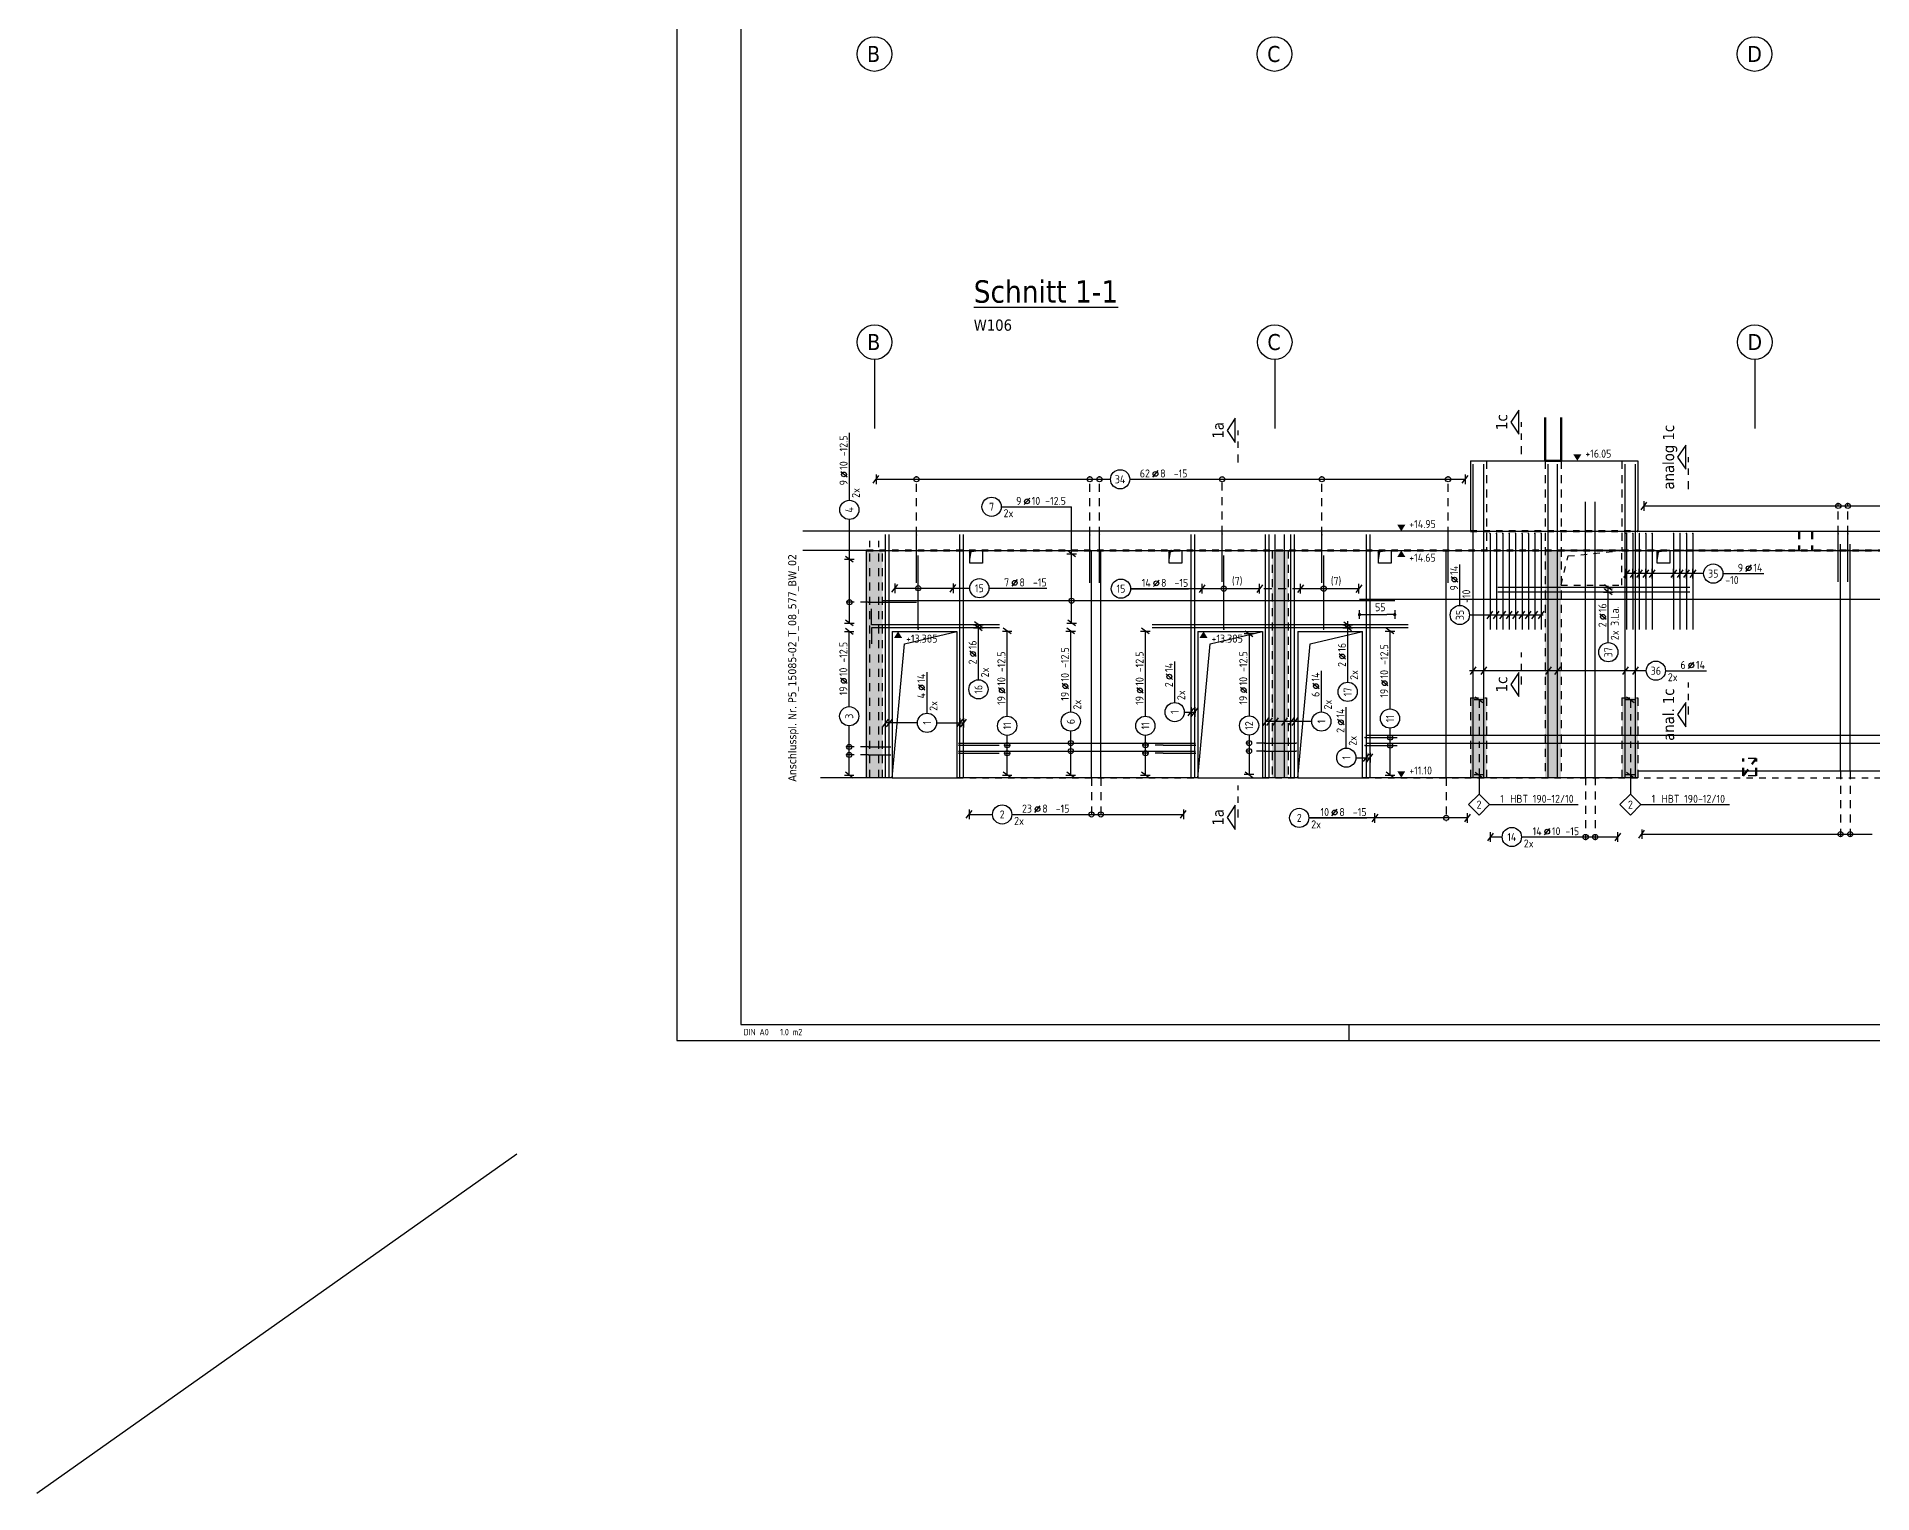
# Model space of a CAD drawing. Extents: x -4 to 83.9, y -5.7 to 50.5.
# Drawn here: x -4 to 24.68, y -5.67 to 17.09 of the extents above; entities that cross this region are included whole.
import ezdxf
from ezdxf.enums import TextEntityAlignment as Align

# ---------------------------------------------------------------- set-up
doc = ezdxf.new("R2010")
doc.units = 0
doc.header["$LTSCALE"] = 0.5
for name, pattern in [('AUSGEZOGEN', [1000.01, 1000, 0.01]), ('DASHDOTSMALL', [1.05, 0.5, -0.25, 0.05, -0.25]), ('DOT', [0.175, 0.05, -0.125]), ('HIDDEN', [0.375, 0.25, -0.125]), ('HIDDEN2', [0.187, 0.125, -0.062]), ('STRICHPUNKT2', [0.55, 0.25, -0.125, 0.05, -0.125]), ('VERDECKT', [0.375, 0.25, -0.125])]:
    doc.linetypes.add(name, pattern=pattern)
for name, color, linetype in [('ACHSEN', 7, 'Continuous'), ('AFU', 7, 'Continuous'), ('BETON', 7, 'Continuous'), ('DRUEBER', 7, 'Continuous'), ('grau_mittel', 7, 'Continuous'), ('HBT', 7, 'Continuous'), ('HILFE', 7, 'Continuous'), ('koten', 7, 'Continuous'), ('MASSE', 7, 'Continuous'), ('RAHMEN', 7, 'Continuous'), ('RND', 7, 'Continuous'), ('SCHATTEN', 15, 'Continuous'), ('SCHNITTE', 7, 'Continuous'), ('SFP_Achsen', 7, 'Continuous'), ('TEXT', 7, 'Continuous'), ('VERDECKT', 7, 'Continuous'), ('WBZ', 7, 'Continuous'), ('WD', 7, 'Continuous')]:
    doc.layers.add(name, color=color, linetype=linetype)
doc.layers.add('NOPLOT', color=7, linetype='Continuous', plot=False)
doc.styles.add('helv', font='tahoma.ttf')
doc.styles.add('txt', font='isocp.shx')
doc.linetypes.add('AFU_50K', pattern='A,0.15,["/",Standard,S=0.2,R=0,X=-0.01,Y=-0.1],0.07,["/",Standard,S=0.2,R=0,X=-0.01,Y=-0.1],0.15', length=0.37)
doc.linetypes.add('AFU_50L', pattern='A,0.75,["/",Standard,S=0.2,R=0,X=-0.01,Y=-0.1],0.07,["/",Standard,S=0.2,R=0,X=-0.01,Y=-0.1],0.75', length=1.57)
doc.dimstyles.new('DOT_I', dxfattribs={"dimscale": 0.5, "dimtxt": 0.25, "dimasz": 0.25, "dimexe": 0.1, "dimexo": 0.3, "dimgap": 0.1, "dimtad": 1, "dimdec": 3, "dimzin": 3, "dimtxsty": 'txt', "dimblk": 'DOT', "dimblk1": 'DOT', "dimblk2": 'DOT', "dimsah": 1, "dimcen": 0.1, "dimse1": 1, "dimse2": 1, "dimazin": 0, "dimtfac": 1, "dimtdec": 4, "dimtix": 1, "dimtmove": 2, "dimatfit": 3, "dimfxl": 0, "dimtvp": 1, "dimtolj": 1, "dimtzin": 0, "dimarcsym": 0})

# ---------------------------------------------------------------- blocks, each defined once
blk = doc.blocks.new('DINA0')
at = {"layer": 'NOPLOT', "color": 191, "linetype": 'AUSGEZOGEN'}
blk.add_line((-20, -14.146), (-5, -3.537), dxfattribs=at)
at = {"layer": 'RAHMEN'}
for p, q in [((0, 84.1), (0, 0)), ((0, 0), (118.9, 0))]:
    blk.add_line(p, q, dxfattribs=at)
at = {"layer": 'RAHMEN', "color": 5}
for p, q in [((2, 83.6), (2, 0.5)), ((2, 0.5), (118.4, 0.5))]:
    blk.add_line(p, q, dxfattribs=at)
at = {"layer": 'RAHMEN', "color": 7}
blk.add_line((21, 0), (21, 0.5), dxfattribs=at)
at = {"layer": 'RAHMEN', "color": 7, "style": 'txt'}
blk.add_text('DIN A0   1.0 m2', height=0.2, dxfattribs=at).set_placement((2.083, 0.164))
blk = doc.blocks.new('lei_gre')
at = {"layer": 'RND', "color": 7, "linetype": 'Continuous'}
for p, q in [((-0.09, -0.12), (0.09, 0.12)), ((0, 0.15), (0, -0.15))]:
    blk.add_line(p, q, dxfattribs=at)
blk = doc.blocks.new('RND_LEI')
at = {"layer": 'RND', "color": 7, "linetype": 'Continuous'}
blk.add_line((1.022, 0.066), (1.19, 0.27), dxfattribs=at)
for centre, radius in [((0, 0), 0.3), ((1.106, 0.168), 0.075)]:
    blk.add_circle(centre, radius, dxfattribs=at)
at = {"layer": 'RND', "color": 7, "linetype": 'Continuous', "style": 'txt'}
blk.add_attdef('POSL', text='', height=0.25, dxfattribs=at).set_placement((0, 0), align=Align.MIDDLE)
blk.add_attdef('ANZ', text='', height=0.25, dxfattribs=at).set_placement((0.931, 0.057), align=Align.RIGHT)
for tag, p in [('DUM', (1.253, 0.057)), ('ABSTD', (1.674, 0.057)), ('POSTXT', (0.374, -0.327))]:
    blk.add_attdef(tag, p, '', height=0.25, dxfattribs=at)
blk = doc.blocks.new('DOT')
at = {"layer": 'MASSE', "color": 7, "linetype": 'Continuous'}
for p, q in [((0, 0), (-1, 0)), ((0, 0.54), (0, -0.54))]:
    blk.add_line(p, q, dxfattribs=at)
at = {"layer": 'MASSE', "color": 7, "linetype": 'Continuous', "const_width": 0.2}
blk.add_lwpolyline([(-0.1, 0, 1), (0.1, 0, 1)], format="xyb", close=True, dxfattribs=at)
blk = doc.blocks.new('*D16')
at = {"layer": 'Defpoints', "color": 0, "linetype": 'AUSGEZOGEN', "transparency": 16777216}
for p in [(16.665, 8.061), (17.215, 8.061), (17.215, 8.061)]:
    blk.add_point(p, dxfattribs=at)
at = {"layer": 'MASSE', "color": 0, "linetype": 'AUSGEZOGEN', "lineweight": -2, "transparency": 16777216}
blk.add_line((16.79, 8.061), (17.09, 8.061), dxfattribs=at)
at = {"layer": 'MASSE', "color": 0, "linetype": 'AUSGEZOGEN', "lineweight": -2, "transparency": 16777216, "xscale": 0.125, "yscale": 0.125, "zscale": 0.125, "rotation": 180}
blk.add_blockref('DOT', (16.665, 8.061), dxfattribs=at)
at = {"layer": 'MASSE', "color": 0, "linetype": 'AUSGEZOGEN', "lineweight": -2, "transparency": 16777216, "xscale": 0.125, "yscale": 0.125, "zscale": 0.125}
blk.add_blockref('DOT', (17.215, 8.061), dxfattribs=at)
at = {"layer": 'MASSE', "color": 0, "linetype": 'AUSGEZOGEN', "transparency": 16777216, "insert": (16.99, 8.176), "char_height": 0.125, "attachment_point": 5, "style": 'txt'}
blk.add_mtext('\\A1;55', dxfattribs=at)
blk = doc.blocks.new('SCHN-2')
at = {"layer": 'SCHNITTE', "color": 6, "linetype": 'Continuous'}
blk.add_lwpolyline([(0.378, 0.088), (0, 0.34), (-0.378, 0.088)], close=True, dxfattribs=at)
at = {"layer": 'SCHNITTE', "color": 1, "linetype": 'DASHDOTSMALL', "style": 'helv'}
blk.add_attdef('SCHN-2', text='', height=0.35, dxfattribs=at).set_placement((0, 0.45), align=Align.CENTER)
blk = doc.blocks.new('HBT_LEI')
at = {"layer": 'HBT', "color": 7, "linetype": 'Continuous'}
blk.add_lwpolyline([(-0.33, 0), (0, 0.33), (0.33, 0), (0, -0.33)], close=True, dxfattribs=at)
at = {"layer": 'HBT', "color": 7, "linetype": 'Continuous', "style": 'txt'}
blk.add_attdef('POSH', text='', height=0.25, dxfattribs=at).set_placement((0, -0.126), align=Align.CENTER)
blk.add_attdef('STKH', text='', height=0.25, dxfattribs=at).set_placement((0.776, 0.055), align=Align.RIGHT)
at = {"layer": 'HBT', "style": 'txt'}
for tag, p in [('ARTH', (0.973, 0.055)), ('TEXTH', (0.415, -0.309))]:
    blk.add_attdef(tag, p, '', height=0.25, dxfattribs=at)
blk = doc.blocks.new('okrd_o')
at = {"layer": 'koten', "color": 7, "linetype": 'Continuous'}
blk.add_solid([(-0.125, 0.202), (0.125, 0.202), (0, 0)], dxfattribs=at)
at = {"layer": 'koten', "style": 'txt'}
blk.add_attdef('OKRD', (0.25, 0.1), '', height=0.25, dxfattribs=at)
blk = doc.blocks.new('okrd_u')
at = {"layer": 'koten', "color": 7, "linetype": 'Continuous'}
blk.add_solid([(-0.125, -0.202), (0.125, -0.202), (0, 0)], dxfattribs=at)
at = {"layer": 'koten', "style": 'txt'}
blk.add_attdef('OKRD', (0.25, -0.35), '', height=0.25, dxfattribs=at)

msp = doc.modelspace()

# ---------------------------------------------------------------- hatches: boundary and pattern name
at = {"layer": 'grau_mittel'}
h = msp.add_hatch(color=61, dxfattribs=at)
h.paths.add_polyline_path([(8.9655, 5.5132), (9.2155, 5.5132), (9.2155, 9.0632), (8.9655, 9.0632)])
h.paths.add_polyline_path([(15.5505, 9.0632), (15.3005, 9.0632), (15.3005, 5.5132), (15.5505, 5.5132)])
h.paths.add_polyline_path([(19.8155, 9.0632), (19.5655, 9.0632), (19.5655, 5.5132), (19.8155, 5.5132)])
h.paths.add_polyline_path([(18.6505, 6.7632), (18.4005, 6.7632), (18.4005, 5.5132), (18.6505, 5.5132)])
h.paths.add_polyline_path([(20.7655, 5.5132), (21.0155, 5.5132), (21.0155, 6.7632), (20.7655, 6.7632)])

# ---------------------------------------------------------------- linework, layer by layer
at = {"layer": 'ACHSEN', "color": 140, "linetype": 'AUSGEZOGEN'}
for p, q in [((9.0905, 12.0479), (9.0905, 10.9696)), ((15.3405, 12.0479), (15.3405, 10.9696)), ((22.8405, 12.0479), (22.8405, 10.9696))]:
    msp.add_line(p, q, dxfattribs=at)
at = {"layer": 'AFU', "color": 8, "linetype": 'AFU_50K', "lineweight": 70}
msp.add_line((19.5655, 10.4632), (19.8155, 10.4632), dxfattribs=at)
at = {"layer": 'AFU', "color": 8, "linetype": 'AFU_50L'}
for p, q in [((18.4005, 9.3632), (21.0155, 9.3632)), ((8.9655, 9.0632), (37.9655, 9.0632)), ((14.1405, 5.5132), (10.3755, 5.5132)), ((21.0155, 5.5132), (16.7105, 5.5132)), ((32.1405, 5.6132), (21.0155, 5.6132)), ((21.0155, 5.6132), (21.0155, 5.5132))]:
    msp.add_line(p, q, dxfattribs=at)
at = {"layer": 'AFU', "color": 8, "linetype": 'AFU_50K'}
for p, q in [((9.3655, 5.5132), (8.9655, 5.5132)), ((15.7005, 5.5132), (15.1505, 5.5132))]:
    msp.add_line(p, q, dxfattribs=at)
at = {"layer": 'BETON', "color": 6, "linetype": 'AUSGEZOGEN', "lineweight": 70}
for p, q in [((19.5655, 10.4632), (19.5655, 11.1403)), ((19.8155, 10.4632), (19.8155, 11.1403))]:
    msp.add_line(p, q, dxfattribs=at)
at = {"layer": 'BETON', "color": 6, "linetype": 'AUSGEZOGEN'}
for p, q in [((18.4005, 10.4632), (18.4005, 9.3632)), ((18.4005, 10.4632), (19.5655, 10.4632)), ((19.8155, 10.4632), (21.0155, 10.4632)), ((21.0155, 10.4632), (21.0155, 9.3632)), ((18.4005, 9.3632), (7.9702, 9.3632)), ((21.0155, 9.3632), (34.7655, 9.3632)), ((8.9655, 9.0632), (7.9702, 9.0632)), ((8.9655, 5.5132), (8.9655, 9.0632)), ((9.3655, 7.7982), (9.3655, 5.5132)), ((9.3655, 7.7982), (10.3755, 7.7982)), ((10.3755, 7.7982), (10.3755, 5.5132)), ((14.1405, 7.7982), (14.1405, 5.5132)), ((14.1405, 7.7982), (15.1505, 7.7982)), ((15.1505, 7.7982), (15.1505, 5.5132)), ((15.7005, 7.7982), (15.7005, 5.5132)), ((15.7005, 7.7982), (16.7105, 7.7982)), ((16.7105, 5.5132), (16.7105, 7.7982)), ((8.9655, 5.5132), (8.2427, 5.5132)), ((9.3655, 5.5132), (10.3755, 5.5132)), ((14.1405, 5.5132), (15.1505, 5.5132)), ((15.7005, 5.5132), (16.7105, 5.5132))]:
    msp.add_line(p, q, dxfattribs=at)
at = {"layer": 'DRUEBER', "color": 7, "linetype": 'DOT', "lineweight": 70}
for p, q in [((18.4005, 9.3632), (21.0155, 9.3632)), ((8.9655, 9.0632), (37.9655, 9.0632))]:
    msp.add_line(p, q, dxfattribs=at)
at = {"layer": 'DRUEBER', "color": 7, "linetype": 'DOT'}
for p, q in [((9.3655, 5.5132), (8.9655, 5.5132)), ((10.3755, 5.5132), (14.1405, 5.5132)), ((15.1505, 5.5132), (15.7005, 5.5132)), ((16.7105, 5.5132), (32.2905, 5.5132))]:
    msp.add_line(p, q, dxfattribs=at)
at = {"layer": 'HBT', "color": 6, "linetype": 'STRICHPUNKT2'}
for p, q in [((18.5322, 6.7305), (18.5322, 5.5562)), ((20.8972, 6.7305), (20.8972, 5.5562))]:
    msp.add_line(p, q, dxfattribs=at)
at = {"layer": 'HBT', "color": 7, "linetype": 'AUSGEZOGEN'}
for p, q in [((18.5322, 5.5562), (18.5322, 5.2432)), ((20.8972, 5.5562), (20.8972, 5.2432)), ((18.6972, 5.0932), (20.0789, 5.0932)), ((21.0622, 5.0932), (22.4439, 5.0932))]:
    msp.add_line(p, q, dxfattribs=at)
at = {"layer": 'HILFE', "color": 102, "linetype": 'AUSGEZOGEN'}
for p, q in [((9.5593, 7.6021), (10.3755, 7.7982)), ((14.3343, 7.6021), (15.1505, 7.7982)), ((15.8943, 7.6021), (16.7105, 7.7982)), ((9.3655, 5.5132), (9.5593, 7.6021)), ((14.1405, 5.5132), (14.3343, 7.6021)), ((15.7005, 5.5132), (15.8943, 7.6021))]:
    msp.add_line(p, q, dxfattribs=at)
at = {"layer": 'RND', "color": 7, "linetype": 'AUSGEZOGEN'}
for p, q in [((8.6962, 9.8474), (8.6962, 10.8999)), ((9.1134, 10.175), (12.7753, 10.175)), ((13.0753, 10.175), (18.3156, 10.175)), ((21.1078, 9.7592), (25.1003, 9.7592)), ((8.6962, 8.9262), (8.6962, 9.5474)), ((11.068, 9.746), (12.1671, 9.746)), ((12.1671, 9.0102), (12.1671, 9.746)), ((8.6962, 7.9286), (8.6962, 8.9262)), ((12.1671, 7.9287), (12.1671, 9.0102)), ((18.2325, 8.205), (18.2325, 8.845)), ((22.3415, 8.7016), (22.9815, 8.7016)), ((9.4064, 8.4733), (10.3168, 8.4733)), ((10.3168, 8.4733), (10.5765, 8.4733)), ((10.8765, 8.4733), (11.7827, 8.4733)), ((14.2053, 8.466), (13.0884, 8.466)), ((13.0884, 8.466), (13.9947, 8.466)), ((15.105, 8.466), (14.2053, 8.466)), ((16.655, 8.466), (15.7432, 8.466)), ((20.552, 7.6234), (20.552, 8.2634)), ((8.6934, 6.6233), (8.6934, 7.7965)), ((11.1613, 6.474), (11.1613, 7.8037)), ((12.1544, 6.5399), (12.1544, 7.8037)), ((13.3204, 6.474), (13.3204, 7.8037)), ((14.9404, 7.7625), (14.9404, 6.4785)), ((17.1421, 6.5872), (17.1421, 7.8037)), ((10.7121, 7.0435), (10.7121, 7.6835)), ((16.4808, 7.0044), (16.4808, 7.6444)), ((13.7788, 6.6881), (13.7788, 7.3281)), ((16.0696, 6.5406), (16.0696, 7.1806)), ((21.445, 7.1844), (22.085, 7.1844)), ((9.9093, 6.52), (9.9093, 7.16)), ((16.4589, 5.9758), (16.4589, 6.6158)), ((8.6934, 5.5526), (8.6934, 6.3233)), ((11.1613, 5.5537), (11.1613, 6.174)), ((12.1544, 5.5537), (12.1544, 6.2399)), ((13.3204, 5.5537), (13.3204, 6.174)), ((14.9404, 6.1785), (14.9404, 5.5612)), ((17.1421, 5.5537), (17.1421, 6.2872)), ((10.5676, 4.939), (10.9331, 4.939)), ((11.2331, 4.939), (13.9136, 4.939)), ((16.905, 4.8851), (15.8739, 4.8851)), ((15.8739, 4.8851), (16.7801, 4.8851)), ((18.3501, 4.8851), (16.905, 4.8851)), ((21.0741, 4.631), (24.6757, 4.631)), ((18.8947, 4.5863), (18.7092, 4.5863)), ((20.6985, 4.5863), (19.1947, 4.5863))]:
    msp.add_line(p, q, dxfattribs=at)
at = {"layer": 'RND', "color": 102, "linetype": 'VERDECKT'}
for p, q in [((9.7438, 9.306), (9.7438, 10.225)), ((12.4519, 9.306), (12.4519, 10.225)), ((12.6019, 9.306), (12.6019, 10.225)), ((14.5188, 9.3223), (14.5188, 10.225)), ((16.0788, 9.306), (16.0788, 10.225)), ((18.048, 9.306), (18.048, 10.225)), ((24.145, 9.3223), (24.145, 9.8092)), ((24.295, 9.3223), (24.295, 9.8092)), ((8.9952, 8.2533), (8.6462, 8.2533)), ((15.1792, 6.0537), (14.8904, 6.0537)), ((8.9952, 5.9933), (8.6434, 5.9933)), ((8.9952, 5.8683), (8.6434, 5.8683)), ((10.9088, 6.0201), (11.2113, 6.0201)), ((10.9088, 5.8951), (11.2113, 5.8951)), ((13.6007, 6.0201), (13.2704, 6.0201)), ((13.6007, 5.8951), (13.2704, 5.8951)), ((15.1792, 5.9287), (14.8904, 5.9287)), ((12.4765, 5.5132), (12.4765, 4.889)), ((12.6265, 5.5132), (12.6265, 4.889)), ((18.0205, 5.5132), (18.0205, 4.8351)), ((20.1981, 5.5239), (20.1981, 4.5363)), ((20.3481, 5.5239), (20.3481, 4.5363)), ((24.1813, 5.6132), (24.1813, 4.581)), ((24.3313, 5.6132), (24.3313, 4.581))]:
    msp.add_line(p, q, dxfattribs=at)
at = {"layer": 'RND', "color": 102, "linetype": 'AUSGEZOGEN'}
for p, q in [((22.0415, 8.7016), (20.8282, 8.7016)), ((20.552, 8.1343), (20.552, 8.5101)), ((18.3825, 8.055), (19.532, 8.055)), ((10.7121, 7.0435), (10.7121, 7.9154)), ((16.4808, 7.0044), (16.4808, 7.9582)), ((21.145, 7.1844), (18.3837, 7.1844)), ((9.7593, 6.37), (9.2487, 6.37)), ((10.0593, 6.37), (10.4908, 6.37)), ((13.9288, 6.5381), (14.1087, 6.5381)), ((15.9196, 6.3906), (15.1868, 6.3906)), ((16.6089, 5.8258), (16.8448, 5.8258))]:
    msp.add_line(p, q, dxfattribs=at)
at = {"layer": 'RND', "color": 7, "linetype": 'VERDECKT'}
msp.add_line((15.7432, 8.466), (15.105, 8.466), dxfattribs=at)
at = {"layer": 'RND', "color": 1, "linetype": 'AUSGEZOGEN'}
for points in [[(18.4394, 5.5132), (18.4394, 10.4132)], [(18.6053, 5.5132), (18.6053, 10.4132)], [(19.6143, 5.5132), (19.6143, 10.4132)], [(19.7578, 5.5132), (19.7578, 10.4132)], [(20.817, 5.5132), (20.817, 10.4132)], [(20.9754, 5.5132), (20.9754, 10.4132)], [(20.1981, 5.5239), (20.1981, 9.8239)], [(20.3481, 5.5239), (20.3481, 9.8239)], [(9.2593, 5.5132), (9.2593, 9.3132)], [(9.3173, 5.5132), (9.3173, 9.3132)], [(9.7438, 8.556), (9.7438, 9.306)], [(10.4236, 5.5132), (10.4236, 9.3132)], [(10.4816, 5.5132), (10.4816, 9.3132)], [(12.4519, 8.556), (12.4519, 9.306)], [(12.6019, 8.556), (12.6019, 9.306)], [(14.0343, 5.5132), (14.0343, 9.3132)], [(14.0923, 5.5132), (14.0923, 9.3132)], [(14.5188, 8.5723), (14.5188, 9.3223)], [(15.1986, 5.5132), (15.1986, 9.3132)], [(15.2566, 5.5132), (15.2566, 9.3132)], [(15.3493, 5.5132), (15.3493, 9.3132)], [(15.4928, 5.5132), (15.4928, 9.3132)], [(15.5943, 5.5132), (15.5943, 9.3132)], [(15.6523, 5.5132), (15.6523, 9.3132)], [(16.0788, 8.556), (16.0788, 9.306)], [(16.7723, 5.5132), (16.7723, 9.3132)], [(16.8302, 5.5132), (16.8302, 9.3132)], [(18.048, 8.556), (18.048, 9.306)], [(18.7041, 9.3282), (18.7041, 7.8282)], [(18.8041, 9.3282), (18.8041, 7.8282)], [(18.9041, 9.3282), (18.9041, 7.8282)], [(19.0041, 9.3282), (19.0041, 7.8282)], [(19.1041, 9.3282), (19.1041, 7.8282)], [(19.2041, 9.3282), (19.2041, 7.8282)], [(19.3041, 9.3282), (19.3041, 7.8282)], [(19.4041, 9.3282), (19.4041, 7.8282)], [(19.5041, 9.3282), (19.5041, 7.8282)], [(20.8361, 9.3282), (20.8361, 7.8282)], [(20.9361, 9.3282), (20.9361, 7.8282)], [(21.0361, 9.3282), (21.0361, 7.8282)], [(21.1361, 9.3282), (21.1361, 7.8282)], [(21.2361, 9.3282), (21.2361, 7.8282)], [(21.5718, 9.3282), (21.5718, 7.8282)], [(21.6718, 9.3282), (21.6718, 7.8282)], [(21.7718, 9.3282), (21.7718, 7.8282)], [(21.8718, 9.3282), (21.8718, 7.8282)], [(24.145, 8.5723), (24.145, 9.3223)], [(24.295, 8.5723), (24.295, 9.3223)], [(9.7707, 7.8335), (9.7707, 8.9835)], [(12.4765, 5.5132), (12.4765, 9.0632)], [(12.6265, 5.5132), (12.6265, 9.0632)], [(14.5457, 7.8335), (14.5457, 8.9835)], [(16.1057, 7.8335), (16.1057, 8.9835)], [(18.0205, 5.5132), (18.0205, 9.0632)], [(24.1813, 5.6132), (24.1813, 9.1632)], [(24.3313, 5.6132), (24.3313, 9.1632)], [(21.8236, 8.4818), (18.8236, 8.4818)], [(21.8236, 8.4128), (18.8236, 8.4128)], [(8.9952, 8.2533), (9.7452, 8.2533)], [(11.0403, 7.9025), (9.0403, 7.9025), (9.0403, 8.1525)], [(17.2155, 8.278), (9.2155, 8.278)], [(16.6655, 8.3037), (28.6655, 8.3037)], [(11.0403, 7.8543), (9.0403, 7.8543), (9.0403, 7.6043)], [(17.4255, 7.9003), (13.4255, 7.9003)], [(17.4255, 7.8543), (13.4255, 7.8543)], [(10.403, 6.0537), (14.103, 6.0537)], [(15.1792, 6.0537), (15.6745, 6.0537)], [(16.7527, 6.1407), (17.2527, 6.1407)], [(16.7767, 6.1787), (28.7767, 6.1787)], [(16.7783, 6.0537), (28.7783, 6.0537)], [(8.9952, 5.9933), (9.3364, 5.9933)], [(8.9952, 5.8683), (9.3364, 5.8683)], [(10.403, 5.9287), (14.103, 5.9287)], [(10.4088, 6.0201), (10.9088, 6.0201)], [(10.4088, 5.8951), (10.9088, 5.8951)], [(13.6007, 6.0201), (14.1007, 6.0201)], [(13.6007, 5.8951), (14.1007, 5.8951)], [(15.1792, 5.9287), (15.6745, 5.9287)], [(16.7527, 6.0157), (17.2527, 6.0157)]]:
    msp.add_lwpolyline(points, dxfattribs=at)
at = {"layer": 'RND', "color": 7, "linetype": 'HIDDEN'}
for points in [[(9.0143, 5.5132), (9.0143, 9.2132)], [(9.1578, 5.5132), (9.1578, 9.2132)]]:
    msp.add_lwpolyline(points, dxfattribs=at)
at = {"layer": 'RND', "color": 7, "linetype": 'AUSGEZOGEN', "const_width": 0.0125}
for points in [[(9.7375, 9.306, 1), (9.75, 9.306, 1)], [(12.4456, 9.306, 1), (12.4581, 9.306, 1)], [(12.5956, 9.306, 1), (12.6081, 9.306, 1)], [(14.5125, 9.3223, 1), (14.525, 9.3223, 1)], [(16.0725, 9.306, 1), (16.085, 9.306, 1)], [(18.0418, 9.306, 1), (18.0543, 9.306, 1)], [(18.7041, 9.322, 1), (18.7041, 9.3345, 1)], [(18.8041, 9.322, 1), (18.8041, 9.3345, 1)], [(18.9041, 9.322, 1), (18.9041, 9.3345, 1)], [(19.0041, 9.322, 1), (19.0041, 9.3345, 1)], [(19.1041, 9.322, 1), (19.1041, 9.3345, 1)], [(19.2041, 9.322, 1), (19.2041, 9.3345, 1)], [(19.3041, 9.322, 1), (19.3041, 9.3345, 1)], [(19.4041, 9.322, 1), (19.4041, 9.3345, 1)], [(19.5041, 9.322, 1), (19.5041, 9.3345, 1)], [(20.8361, 9.322, 1), (20.8361, 9.3345, 1)], [(20.9361, 9.322, 1), (20.9361, 9.3345, 1)], [(21.0361, 9.322, 1), (21.0361, 9.3345, 1)], [(21.1361, 9.322, 1), (21.1361, 9.3345, 1)], [(21.2361, 9.322, 1), (21.2361, 9.3345, 1)], [(21.5718, 9.322, 1), (21.5718, 9.3345, 1)], [(21.6718, 9.322, 1), (21.6718, 9.3345, 1)], [(21.7718, 9.322, 1), (21.7718, 9.3345, 1)], [(21.8718, 9.322, 1), (21.8718, 9.3345, 1)], [(24.1388, 9.3223, 1), (24.1513, 9.3223, 1)], [(24.2888, 9.3223, 1), (24.3013, 9.3223, 1)], [(8.989, 8.2533, 1), (9.0015, 8.2533, 1)], [(9.7644, 7.8335, 1), (9.7769, 7.8335, 1)], [(14.5394, 7.8335, 1), (14.5519, 7.8335, 1)], [(16.0994, 7.8335, 1), (16.1119, 7.8335, 1)], [(10.4025, 6.0201, 1), (10.415, 6.0201, 1)], [(14.0945, 6.0201, 1), (14.107, 6.0201, 1)], [(15.173, 6.0537, 1), (15.1855, 6.0537, 1)], [(15.6683, 6.0537, 1), (15.6808, 6.0537, 1)], [(16.7464, 6.1407, 1), (16.7589, 6.1407, 1)], [(16.7464, 6.0157, 1), (16.7589, 6.0157, 1)], [(8.989, 5.9933, 1), (9.0015, 5.9933, 1)], [(8.989, 5.8683, 1), (9.0015, 5.8683, 1)], [(9.3301, 5.9933, 1), (9.3426, 5.9933, 1)], [(9.3301, 5.8683, 1), (9.3426, 5.8683, 1)], [(10.4025, 5.8951, 1), (10.415, 5.8951, 1)], [(14.0945, 5.8951, 1), (14.107, 5.8951, 1)], [(15.173, 5.9287, 1), (15.1855, 5.9287, 1)], [(15.6683, 5.9287, 1), (15.6808, 5.9287, 1)]]:
    msp.add_lwpolyline(points, format="xyb", close=True, dxfattribs=at)
at = {"layer": 'RND', "color": 7, "linetype": 'AUSGEZOGEN'}
for centre in [(9.7438, 10.175), (12.4519, 10.175), (12.6019, 10.175), (14.5188, 10.175), (16.0788, 10.175), (18.048, 10.175), (24.145, 9.7592), (24.295, 9.7592), (9.7707, 8.4733), (12.1671, 8.278), (14.5457, 8.466), (16.1057, 8.466), (8.6962, 8.2533), (8.6934, 5.9933), (11.1613, 6.0201), (12.1544, 6.0537), (13.3204, 6.0201), (14.9404, 6.0537), (17.1421, 6.1407), (17.1421, 6.0157), (8.6934, 5.8683), (11.1613, 5.8951), (12.1544, 5.9287), (13.3204, 5.8951), (14.9404, 5.9287), (12.4765, 4.939), (12.6265, 4.939), (18.0205, 4.8851), (20.1981, 4.5863), (20.3481, 4.5863), (24.1813, 4.631), (24.3313, 4.631)]:
    msp.add_circle(centre, 0.04, dxfattribs=at)
at = {"layer": 'SCHATTEN', "color": 1, "linetype": 'AUSGEZOGEN'}
for points in [[(10.5755, 8.8632, 0, 0.0326, 0), (10.5918, 9.0619, 0, 0, 0), (10.5768, 9.047, 0.0326, 0, 0), (10.7755, 9.0632, 0, 0, 0)], [(13.6905, 8.8632, 0, 0.0326, 0), (13.7068, 9.0619, 0, 0, 0), (13.6918, 9.047, 0.0326, 0, 0), (13.8905, 9.0632, 0, 0, 0)], [(16.9605, 8.8632, 0, 0.0326, 0), (16.9768, 9.0619, 0, 0, 0), (16.9618, 9.047, 0.0326, 0, 0), (17.1605, 9.0632, 0, 0, 0)], [(21.3155, 8.8632, 0, 0.0326, 0), (21.3317, 9.0619, 0, 0, 0), (21.3168, 9.047, 0.0326, 0, 0), (21.5154, 9.0632, 0, 0, 0)]]:
    msp.add_lwpolyline(points, format="xyseb", dxfattribs=at)
at = {"layer": 'SCHNITTE', "color": 6, "linetype": 'STRICHPUNKT2'}
for p, q in [((14.7688, 10.4394), (14.7688, 10.9394)), ((19.1981, 10.5676), (19.1981, 11.0676)), ((21.805, 10.0198), (21.805, 10.5198)), ((19.1981, 6.9689), (19.1981, 7.4689)), ((21.805, 6.4982), (21.805, 6.9982)), ((14.7688, 4.8935), (14.7688, 5.3935))]:
    msp.add_line(p, q, dxfattribs=at)
at = {"layer": 'SFP_Achsen', "color": 7, "linetype": 'AUSGEZOGEN'}
for centre in [(9.0874, 16.8184), (15.3374, 16.8184), (22.8374, 16.8184), (9.0905, 12.3184), (15.3405, 12.3184), (22.8405, 12.3184)]:
    msp.add_circle(centre, 0.2705, dxfattribs=at)
at = {"layer": 'VERDECKT', "color": 7, "linetype": 'HIDDEN'}
for p, q in [((18.6505, 10.4632), (18.6505, 9.0632)), ((19.5655, 10.4632), (19.5655, 5.5132)), ((19.8155, 10.4632), (19.8155, 5.5132)), ((20.7655, 10.4632), (20.7655, 9.0632)), ((9.2155, 9.0632), (15.3005, 9.0632)), ((15.3005, 9.0632), (15.3005, 5.5132)), ((15.5505, 9.0632), (15.5505, 5.5132)), ((15.5505, 9.0632), (18.6505, 9.0632)), ((18.4005, 6.7632), (18.6505, 6.7632)), ((18.4005, 6.7632), (18.4005, 5.5132)), ((18.6505, 6.7632), (18.6505, 5.5132)), ((20.7655, 6.7632), (21.0155, 6.7632)), ((20.7655, 6.7632), (20.7655, 5.5132)), ((21.0155, 6.7632), (21.0155, 5.5132))]:
    msp.add_line(p, q, dxfattribs=at)
at = {"layer": 'VERDECKT', "color": 7, "linetype": 'HIDDEN', "lineweight": 70}
for p, q in [((23.5355, 9.3632), (23.5355, 9.0632)), ((23.7355, 9.3632), (23.7355, 9.0632))]:
    msp.add_line(p, q, dxfattribs=at)
at = {"layer": 'VERDECKT', "color": 7, "linetype": 'VERDECKT'}
for p, q in [((9.2155, 5.5132), (9.2155, 9.0632)), ((23.5355, 9.0632), (20.7655, 9.0632)), ((31.3055, 9.0632), (23.7355, 9.0632)), ((22.8605, 5.8132), (22.6605, 5.8132)), ((22.8605, 5.5432), (22.6605, 5.5432))]:
    msp.add_line(p, q, dxfattribs=at)
at = {"layer": 'VERDECKT', "color": 7, "linetype": 'VERDECKT', "lineweight": 70}
for p, q in [((22.6605, 5.5432), (22.6605, 5.8132)), ((22.6605, 5.5432), (22.8605, 5.8132)), ((22.8605, 5.5432), (22.8605, 5.8132))]:
    msp.add_line(p, q, dxfattribs=at)
at = {"layer": 'WBZ', "color": 102, "linetype": 'HIDDEN2'}
for p, q in [((19.8155, 8.5232), (19.9237, 8.9766)), ((19.9237, 8.9766), (20.7655, 9.0632))]:
    msp.add_line(p, q, dxfattribs=at)
msp.add_lwpolyline([(19.8155, 8.5232), (20.7655, 8.5232), (20.7655, 9.0632), (19.8155, 9.0632)], close=True, dxfattribs=at)
at = {"layer": 'WD', "color": 6, "linetype": 'AUSGEZOGEN'}
for points in [[(10.5755, 9.0632), (10.7755, 9.0632), (10.7755, 8.8632), (10.5755, 8.8632)], [(13.6905, 9.0632), (13.8905, 9.0632), (13.8905, 8.8632), (13.6905, 8.8632)], [(16.9605, 9.0632), (17.1605, 9.0632), (17.1605, 8.8632), (16.9605, 8.8632)], [(21.3155, 9.0632), (21.5154, 9.0632), (21.5154, 8.8632), (21.3155, 8.8632)]]:
    msp.add_lwpolyline(points, close=True, dxfattribs=at)

# ---------------------------------------------------------------- block references
at = {"layer": 'HBT', "color": 6, "linetype": 'STRICHPUNKT2', "xscale": 0.5, "yscale": 0.5, "zscale": 0.5, "rotation": 270}
for p in [(18.5322, 6.7305), (20.8972, 6.7305), (18.5322, 5.5562), (20.8972, 5.5562)]:
    msp.add_blockref('lei_gre', p, dxfattribs=at)
at = {"layer": 'HBT', "color": 7, "linetype": 'AUSGEZOGEN', "xscale": 0.5, "yscale": 0.5, "zscale": 0.5}
for p in [(18.5322, 5.0932), (20.8972, 5.0932)]:
    msp.add_blockref('HBT_LEI', p, dxfattribs=at).add_auto_attribs({'POSH': '2', 'STKH': '1', 'ARTH': 'HBT 190-12/10'})
at = {"layer": 'koten', "color": 7, "linetype": 'AUSGEZOGEN', "lineweight": 70, "xscale": 0.5, "yscale": 0.5, "zscale": 0.5}
msp.add_blockref('okrd_o', (20.0681, 10.4632), dxfattribs=at).add_auto_attribs({'OKRD': '+16.05'})
at = {"layer": 'koten', "color": 7, "linetype": 'AUSGEZOGEN', "xscale": 0.5, "yscale": 0.5, "zscale": 0.5}
for name, p, values in [('okrd_o', (17.3181, 9.3632), {'OKRD': '+14.95'}), ('okrd_u', (17.3181, 9.0632), {'OKRD': '+14.65'}), ('okrd_u', (9.4571, 7.7982), {'OKRD': '+13.385'}), ('okrd_u', (14.2284, 7.7982), {'OKRD': '+13.385'})]:
    msp.add_blockref(name, p, dxfattribs=at).add_auto_attribs(values)
at = {"layer": 'koten', "color": 7, "linetype": 'AUSGEZOGEN'}
ref = msp.add_blockref('okrd_o', (17.3181, 5.5132), dxfattribs=dict(at, xscale=0.5, yscale=0.5, zscale=0.5))
ref.add_attrib('OKRD', '+11.10', (17.4431, 5.5632), dxfattribs={"layer": '0', "color": 0, "linetype": 'ByBlock', "height": 0.125, "style": 'txt'})
at = {"layer": 'RAHMEN', "color": 7, "linetype": 'AUSGEZOGEN', "xscale": 0.5, "yscale": 0.5, "zscale": 0.5}
msp.add_blockref('DINA0', (6.0012, 1.4073), dxfattribs=at)
at = {"layer": 'RND', "color": 7, "linetype": 'AUSGEZOGEN', "xscale": 0.5, "yscale": 0.5, "zscale": 0.5}
for p, rotation, values in [((8.6962, 9.6974), 90, {'POSL': '4', 'DUM': '10', 'ANZ': '9', 'ABSTD': '-12.5', 'POSTXT': '2x'}), ((18.2325, 8.055), 90, {'POSL': '35', 'DUM': '14', 'ANZ': '9', 'POSTXT': '-10'}), ((20.552, 7.4734), 90, {'POSL': '37', 'DUM': '16', 'ANZ': '2', 'POSTXT': '2x 3.La.'}), ((8.6934, 6.4733), 90, {'POSL': '3', 'DUM': '10', 'ANZ': '19', 'ABSTD': '-12.5'}), ((10.7121, 6.8935), 90, {'POSL': '16', 'DUM': '16', 'ANZ': '2', 'POSTXT': '2x'}), ((11.1613, 6.324), 89.99999999999962, {'POSL': '11', 'DUM': '10', 'ANZ': '19', 'ABSTD': '-12.5'}), ((12.1544, 6.3899), 89.99999999999972, {'POSL': '6', 'DUM': '10', 'ANZ': '19', 'ABSTD': '-12.5', 'POSTXT': '2x'}), ((13.3204, 6.324), 89.99999999999962, {'POSL': '11', 'DUM': '10', 'ANZ': '19', 'ABSTD': '-12.5'}), ((14.9404, 6.3285), 90, {'POSL': '12', 'DUM': '10', 'ANZ': '19', 'ABSTD': '-12.5'}), ((16.4808, 6.8544), 90, {'POSL': '17', 'DUM': '16', 'ANZ': '2', 'POSTXT': '2x'}), ((17.1421, 6.4372), 89.99999999999962, {'POSL': '11', 'DUM': '10', 'ANZ': '19', 'ABSTD': '-12.5'}), ((13.7788, 6.5381), 90, {'POSL': '1', 'DUM': '14', 'ANZ': '2', 'POSTXT': '2x'}), ((9.9093, 6.37), 90, {'POSL': '1', 'DUM': '14', 'ANZ': '4', 'POSTXT': '2x'}), ((16.0696, 6.3906), 90, {'POSL': '1', 'DUM': '14', 'ANZ': '6', 'POSTXT': '2x'}), ((16.4589, 5.8258), 90, {'POSL': '1', 'DUM': '14', 'ANZ': '2', 'POSTXT': '2x'})]:
    msp.add_blockref('RND_LEI', p, dxfattribs=dict(at, rotation=rotation)).add_auto_attribs(values)
for p, values in [((12.9253, 10.175), {'POSL': '34', 'DUM': '8', 'ANZ': '62', 'ABSTD': '-15'}), ((10.918, 9.746), {'POSL': '7', 'DUM': '10', 'ANZ': '9', 'ABSTD': '-12.5', 'POSTXT': '2x'}), ((10.7265, 8.4733), {'POSL': '15', 'DUM': '8', 'ANZ': '7', 'ABSTD': '-15'}), ((12.9384, 8.466), {'POSL': '15', 'DUM': '8', 'ANZ': '14', 'ABSTD': '-15'}), ((22.1915, 8.7016), {'POSL': '35', 'DUM': '14', 'ANZ': '9', 'POSTXT': '-10'}), ((21.295, 7.1844), {'POSL': '36', 'DUM': '14', 'ANZ': '6', 'POSTXT': '2x'}), ((11.0831, 4.939), {'POSL': '2', 'DUM': '8', 'ANZ': '23', 'ABSTD': '-15', 'POSTXT': '2x'}), ((15.7239, 4.8851), {'POSL': '2', 'DUM': '8', 'ANZ': '10', 'ABSTD': '-15', 'POSTXT': '2x'}), ((19.0447, 4.5863), {'POSL': '14', 'DUM': '10', 'ANZ': '14', 'ABSTD': '-15', 'POSTXT': '2x'})]:
    msp.add_blockref('RND_LEI', p, dxfattribs=at).add_auto_attribs(values)
for p in [(9.1134, 10.175), (18.3156, 10.175), (21.1078, 9.7592), (9.4064, 8.4733), (10.3168, 8.4733), (10.5676, 4.939), (13.9136, 4.939), (21.0741, 4.631)]:
    msp.add_blockref('lei_gre', p, dxfattribs=at)
for p, rotation in [((8.6962, 8.9262), 90), ((12.1671, 9.0102), 89.99999999999972), ((14.2053, 8.466), 180), ((15.105, 8.466), 180), ((15.7432, 8.466), 180), ((16.655, 8.466), 180), ((8.6934, 7.7965), 90), ((8.6962, 7.9286), 90), ((11.1613, 7.8037), 89.99999999999962), ((12.1544, 7.8037), 89.99999999999972), ((12.1671, 7.9287), 89.99999999999972), ((13.3204, 7.8037), 89.99999999999962), ((14.9404, 7.7625), 270), ((17.1421, 7.8037), 89.99999999999962), ((8.6934, 5.5526), 90), ((11.1613, 5.5537), 89.99999999999962), ((12.1544, 5.5537), 89.99999999999972), ((13.3204, 5.5537), 89.99999999999962), ((14.9404, 5.5612), 270), ((17.1421, 5.5537), 89.99999999999962), ((16.905, 4.8851), 180), ((18.3501, 4.8851), 180), ((18.7092, 4.5863), 180), ((20.6985, 4.5863), 180)]:
    msp.add_blockref('lei_gre', p, dxfattribs=dict(at, rotation=rotation))
at = {"layer": 'RND', "color": 102, "linetype": 'AUSGEZOGEN', "xscale": 0.5, "yscale": 0.5, "zscale": 0.5}
for p, rotation in [((20.8361, 8.7016), 180), ((20.9361, 8.7016), 180), ((21.0361, 8.7016), 180), ((21.1361, 8.7016), 180), ((21.2361, 8.7016), 180), ((21.5718, 8.7016), 180), ((21.6718, 8.7016), 180), ((21.7718, 8.7016), 180), ((21.8718, 8.7016), 180), ((20.552, 8.4818), 90), ((20.552, 8.4128), 90), ((10.7121, 7.9025), 90), ((10.7121, 7.8543), 90), ((16.4808, 7.9003), 90), ((16.4808, 7.8543), 90), ((18.4394, 7.1844), 180), ((18.6053, 7.1844), 180), ((19.6143, 7.1844), 180), ((19.7578, 7.1844), 180), ((20.817, 7.1844), 180), ((20.9754, 7.1844), 180), ((9.2593, 6.37), 180), ((9.3173, 6.37), 180), ((15.1986, 6.3906), 180), ((15.2566, 6.3906), 180), ((15.3493, 6.3906), 180), ((15.4928, 6.3906), 180), ((15.5943, 6.3906), 180), ((15.6523, 6.3906), 180)]:
    msp.add_blockref('lei_gre', p, dxfattribs=dict(at, rotation=rotation))
for p in [(18.7041, 8.055), (18.8041, 8.055), (18.9041, 8.055), (19.0041, 8.055), (19.1041, 8.055), (19.2041, 8.055), (19.3041, 8.055), (19.4041, 8.055), (19.5041, 8.055), (14.0343, 6.5381), (14.0923, 6.5381), (10.4236, 6.37), (10.4816, 6.37), (16.7723, 5.8258), (16.8302, 5.8258)]:
    msp.add_blockref('lei_gre', p, dxfattribs=at)
at = {"layer": 'SCHNITTE', "color": 6, "linetype": 'STRICHPUNKT2', "xscale": 0.5, "yscale": 0.5, "zscale": 0.5, "rotation": 90}
for p, values in [((19.1981, 11.0676), {'SCHN-2': '1c'}), ((14.7688, 10.9394), {'SCHN-2': '1a'}), ((21.805, 10.5198), {'SCHN-2': 'analog 1c'}), ((19.1981, 6.9689), {'SCHN-2': '1c'}), ((21.805, 6.4982), {'SCHN-2': 'anal. 1c'}), ((14.7688, 4.8935), {'SCHN-2': '1a'})]:
    msp.add_blockref('SCHN-2', p, dxfattribs=at).add_auto_attribs(values)

# ---------------------------------------------------------------- texts
at = {"layer": 'RND', "color": 7, "linetype": 'AUSGEZOGEN', "style": 'txt'}
for p in [(14.7544, 8.5871), (16.2984, 8.5871)]:
    msp.add_text('(7)', height=0.125, dxfattribs=at).set_placement(p, align=Align.MIDDLE)
at = {"layer": 'SFP_Achsen', "color": 6, "linetype": 'AUSGEZOGEN', "style": 'helv'}
for s, p in [('B', (8.9734, 16.694)), ('C', (15.2234, 16.694)), ('D', (22.7234, 16.694)), ('B', (8.9764, 12.194)), ('C', (15.2264, 12.194)), ('D', (22.7264, 12.194))]:
    msp.add_text(s, height=0.25, dxfattribs=at).set_placement(p)
at = {"layer": 'TEXT', "color": 5, "linetype": 'AUSGEZOGEN', "style": 'helv'}
msp.add_text('%%USchnitt 1-1', height=0.35, dxfattribs=at).set_placement((10.6388, 12.9335))
at = {"layer": 'TEXT', "color": 1, "linetype": 'AUSGEZOGEN', "style": 'helv'}
msp.add_text('W106', height=0.175, dxfattribs=at).set_placement((10.6388, 12.496))
at = {"layer": 'TEXT', "color": 7, "linetype": 'AUSGEZOGEN', "style": 'helv'}
msp.add_text('Anschlusspl. Nr. P5_15085-02_T_08_577_BW_02', height=0.125, rotation=90, dxfattribs=at).set_placement((7.8659, 5.4519))

# ---------------------------------------------------------------- dimensions: what is measured, and where the dimension line sits
at = {"layer": 'MASSE', "color": 7, "linetype": 'AUSGEZOGEN'}
dim = msp.add_linear_dim(base=(17.2155, 8.0612), p1=(16.6655, 8.0612), p2=(17.2155, 8.0612), dimstyle='DOT_I', override={"dimdec": 0, "dimlfac": 100}, dxfattribs=at)
dim.commit()
dim.dimension.update_dxf_attribs({"geometry": '*D16', "text_midpoint": (16.9902, 8.1763), "dimtype": 160})

doc.saveas('drawing.dxf')
